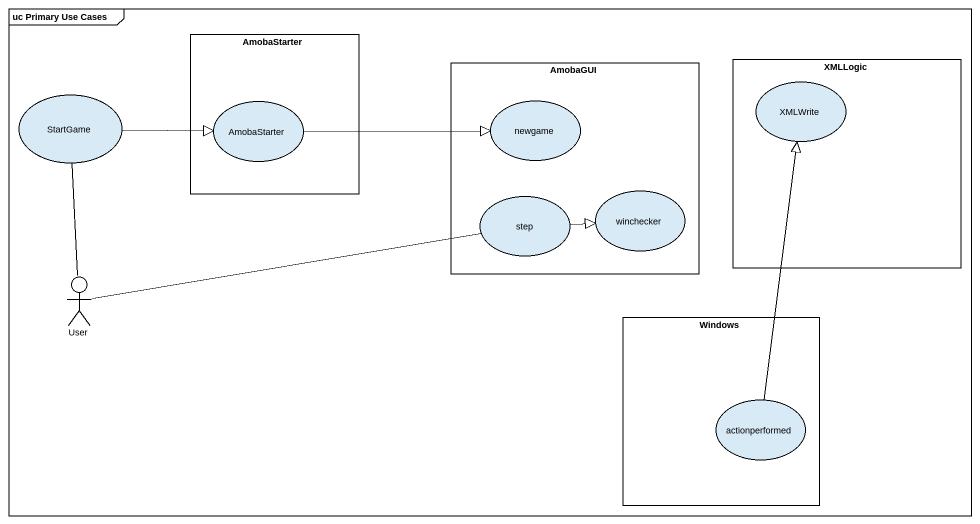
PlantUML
@startuml
mainframe uc Primary Use Cases
rectangle AmobaStarter {
  usecase "AmobaStarter" as AmobaStarter_2
}
rectangle XMLLogic {
  usecase XMLWrite
}
usecase StartGame
rectangle AmobaGUI {
  usecase newgame
  usecase step
  usecase winchecker
}
actor User
rectangle Windows {
  usecase actionperformed
}
StartGame -right-|> AmobaStarter_2
AmobaStarter_2 -right-|> newgame
step -right-|> winchecker
User -up- StartGame
User -right- step
actionperformed -up-|> XMLWrite
@enduml
